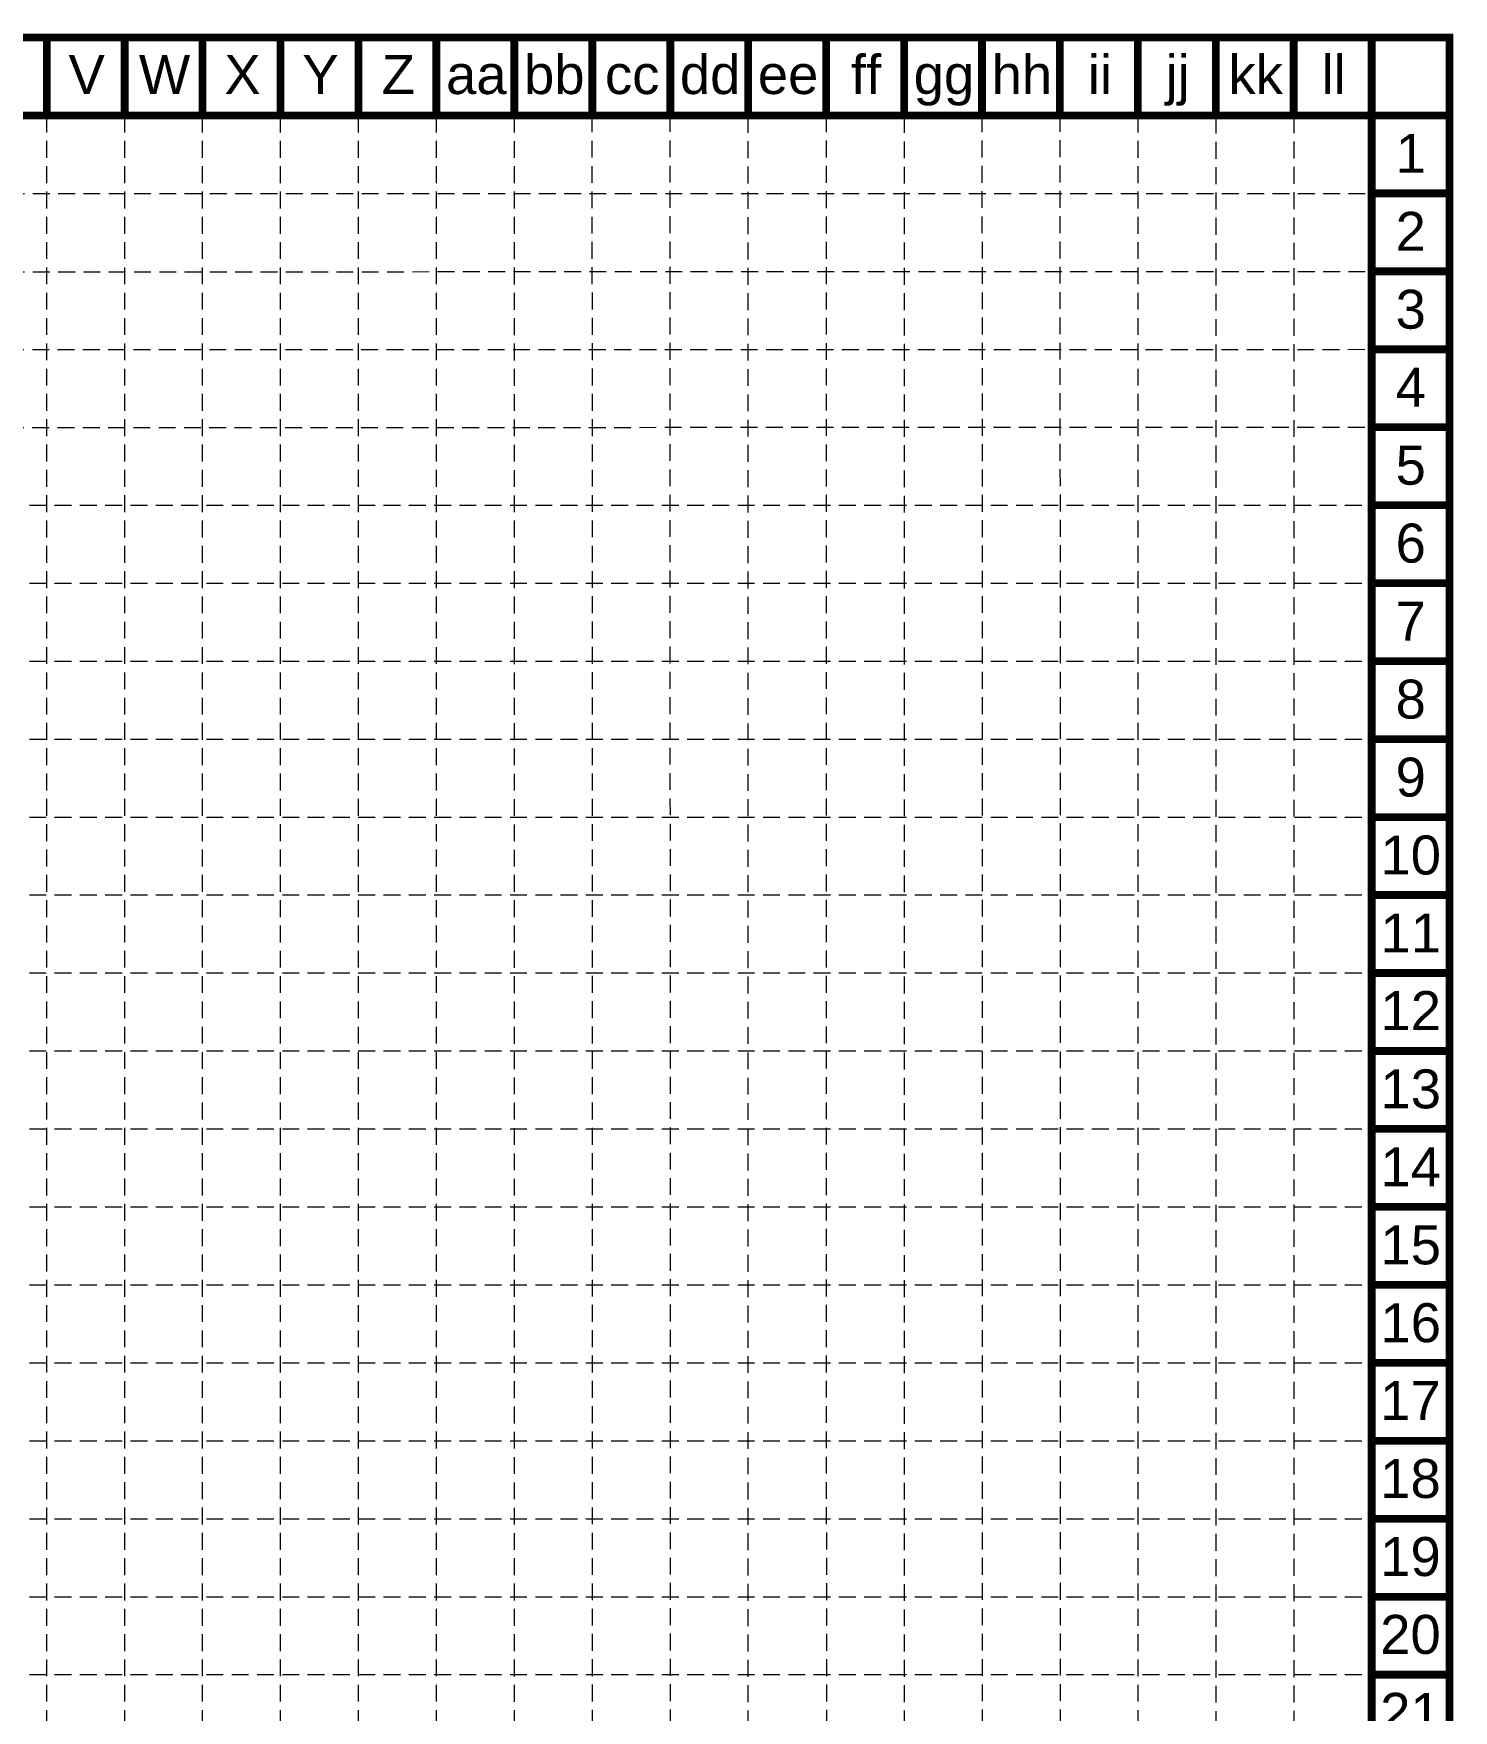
# Model space of a CAD drawing. Header units: feet. Extents: x -406 to 2003, y 7035 to 10885.
# Drawn here: x 909 to 2003, y 9593 to 10885 of the extents above; entities that cross this region are included whole.
import ezdxf
from ezdxf.enums import TextEntityAlignment as Align

# ---------------------------------------------------------------- set-up
doc = ezdxf.new("R2010")
doc.units = ezdxf.units.FT
doc.header["$LTSCALE"] = 40
doc.header["$MEASUREMENT"] = 0
doc.linetypes.add('HIDDEN', pattern=[0.375, 0.25, -0.125])
doc.layers.add('BASE', color=7, linetype='Continuous')
doc.layers.add('GRID', color=254, linetype='HIDDEN')
doc.styles.get("Standard").update_dxf_attribs({"font": 'ARIAL.TTF'})

msp = doc.modelspace()

# ---------------------------------------------------------------- linework, layer by layer
at = {"layer": 'BASE', "color": 9}
msp.add_line((-342.6, 10822.1), (1940, 10822.1), dxfattribs=at)
at = {"layer": 'BASE', "const_width": 6.01}
for points in [[(2000, 7037.8), (2000, 10882.2), (-402.7, 10882.2), (-402.7, 7037.8)], [(1940, 7097.9), (1940, 10822.1), (-342.6, 10822.1), (-342.6, 7097.9)]]:
    msp.add_lwpolyline(points, close=True, dxfattribs=at)
for points in [[(918.8, 10882.2), (918.8, 10822.1)], [(978.9, 10882.2), (978.9, 10822.1)], [(1038.9, 10882.2), (1038.9, 10822.1)], [(1099, 10882.2), (1099, 10822.1)], [(1159.1, 10882.2), (1159.1, 10822.1)], [(1219.1, 10882.2), (1219.1, 10822.1)], [(1279.2, 10882.2), (1279.2, 10822.1)], [(1339.3, 10882.2), (1339.3, 10822.1)], [(1399.4, 10882.2), (1399.4, 10822.1)], [(1459.4, 10882.2), (1459.4, 10822.1)], [(1519.5, 10882.2), (1519.5, 10822.1)], [(1579.6, 10882.2), (1579.6, 10822.1)], [(1639.6, 10882.2), (1639.6, 10822.1)], [(1699.7, 10882.2), (1699.7, 10822.1)], [(1759.8, 10882.2), (1759.8, 10822.1)], [(1819.8, 10882.2), (1819.8, 10822.1)], [(1879.9, 10882.2), (1879.9, 10822.1)], [(1940, 10882.2), (1940, 10822.1)], [(2000, 10822.1), (1940, 10822.1)], [(2000, 10762.1), (1940, 10762.1)], [(2000, 10702), (1940, 10702)], [(2000, 10641.9), (1940, 10641.9)], [(2000, 10581.9), (1940, 10581.9)], [(2000, 10521.8), (1940, 10521.8)], [(2000, 10461.7), (1940, 10461.7)], [(2000, 10401.7), (1940, 10401.7)], [(2000, 10341.6), (1940, 10341.6)], [(2000, 10281.5), (1940, 10281.5)], [(2000, 10221.5), (1940, 10221.5)], [(2000, 10161.4), (1940, 10161.4)], [(2000, 10101.3), (1940, 10101.3)], [(2000, 10041.3), (1940, 10041.3)], [(2000, 9981.2), (1940, 9981.2)], [(2000, 9921.1), (1940, 9921.1)], [(2000, 9861), (1940, 9861)], [(2000, 9801), (1940, 9801)], [(2000, 9740.9), (1940, 9740.9)], [(2000, 9680.8), (1940, 9680.8)], [(2000, 9620.8), (1940, 9620.8)]]:
    msp.add_lwpolyline(points, dxfattribs=at)
at = {"layer": 'GRID', "color": 252, "linetype": 'HIDDEN', "lineweight": 0, "ltscale": 1.3}
for p, q in [((918.8, 7338), (918.8, 10822.1)), ((978.9, 7338), (978.9, 10822.1)), ((1038.9, 7338), (1038.9, 10822.1)), ((1099, 7338), (1099, 10822.1)), ((1159.1, 7338), (1159.1, 10822.1)), ((1219.1, 7338), (1219.1, 10822.1)), ((1279.2, 7337.9), (1279.2, 10822.1)), ((1339.6, 7338.1), (1339.3, 10822.1)), ((1399.6, 7338.4), (1399.4, 10822.1)), ((1459.6, 7337.7), (1459.4, 10822.1)), ((1520.2, 7338.2), (1519.8, 10823.5)), ((1580, 7337.6), (1579.8, 10823.5)), ((1640.1, 7338.3), (1639.9, 10823.5)), ((1700.3, 7338.5), (1700, 10823.5)), ((1760.2, 7338), (1760, 10823.5)), ((1820.4, 7337.2), (1820.1, 10823.5)), ((1880.5, 7337.4), (1880.2, 10823.5)), ((-339.9, 10761.7), (1939, 10762)), ((-339.9, 10701.4), (1939, 10701.9)), ((-340.3, 10641.5), (1940, 10641.9)), ((-340.4, 10581.5), (1940, 10581.9)), ((-342.6, 10521.8), (1940, 10521.8)), ((-342.6, 10461.7), (1940, 10461.7)), ((-342.6, 10401.7), (1940, 10401.7)), ((-342.6, 10341.6), (1940, 10341.6)), ((-342.6, 10281.5), (1940, 10281.5)), ((-342.6, 10221.5), (1940, 10221.5)), ((-342.6, 10161.4), (1940, 10161.4)), ((-342.6, 10101.3), (1940, 10101.3)), ((-342.6, 10041.3), (1940, 10041.3)), ((-342.6, 9981.2), (1940, 9981.2)), ((-342.6, 9921.1), (1940, 9921.1)), ((-342.6, 9861), (1940, 9861)), ((-342.6, 9801), (1940, 9801)), ((-342.6, 9740.9), (1940, 9740.9)), ((-342.6, 9680.8), (1940, 9680.8)), ((-342.6, 9620.8), (1940, 9620.8))]:
    msp.add_line(p, q, dxfattribs=at)

# ---------------------------------------------------------------- texts
at = {"layer": 'BASE'}
for s, height, p in [('V', 30, (949.6, 10853.6)), ('W', 30, (1009.6, 10853.6)), ('X', 30, (1069.7, 10853.6)), ('Y', 30, (1129.8, 10853.6)), ('Z', 30, (1189.8, 10853.6)), ('bb', 30.03, (1310, 10853.6)), ('dd', 30.03, (1430.1, 10853.6)), ('ff', 30.03, (1550.3, 10853.6)), ('hh', 30.03, (1670.4, 10853.6)), ('ii', 30.03, (1730.5, 10853.6)), ('jj', 30.03, (1790.5, 10853.6)), ('kk', 30.03, (1850.6, 10853.6)), ('ll', 30.03, (1910.7, 10853.6)), ('aa', 30.03, (1249.9, 10853.6)), ('cc', 30.03, (1370, 10853.6)), ('ee', 30.03, (1490.2, 10853.6)), ('gg', 30.03, (1610.3, 10853.6)), ('1', 30, (1970.1, 10792.9)), ('2', 30, (1970.1, 10732.8)), ('3', 30, (1970.1, 10672.8)), ('4', 30, (1970.1, 10612.7)), ('5', 30, (1970.1, 10552.6)), ('6', 30, (1970.1, 10492.6)), ('7', 30, (1970.1, 10432.5)), ('8', 30, (1970.1, 10372.4)), ('9', 30, (1970.1, 10312.3)), ('10', 30.03, (1970.1, 10252.3)), ('11', 30.03, (1970.1, 10192.2)), ('12', 30.03, (1970.1, 10132.4)), ('13', 30.03, (1970.1, 10072.1)), ('14', 30.03, (1970.1, 10012)), ('15', 30.03, (1970.1, 9951.9)), ('16', 30.03, (1970.1, 9891.9)), ('17', 30.03, (1969.9, 9832)), ('18', 30.03, (1969.9, 9771.9)), ('19', 30.03, (1969.9, 9711.8)), ('20', 30.03, (1969.9, 9651.8)), ('21', 30.03, (1969.9, 9591.7))]:
    msp.add_text(s, height=height, dxfattribs=at).set_placement(p, align=Align.MIDDLE_CENTER)

doc.saveas('drawing.dxf')
